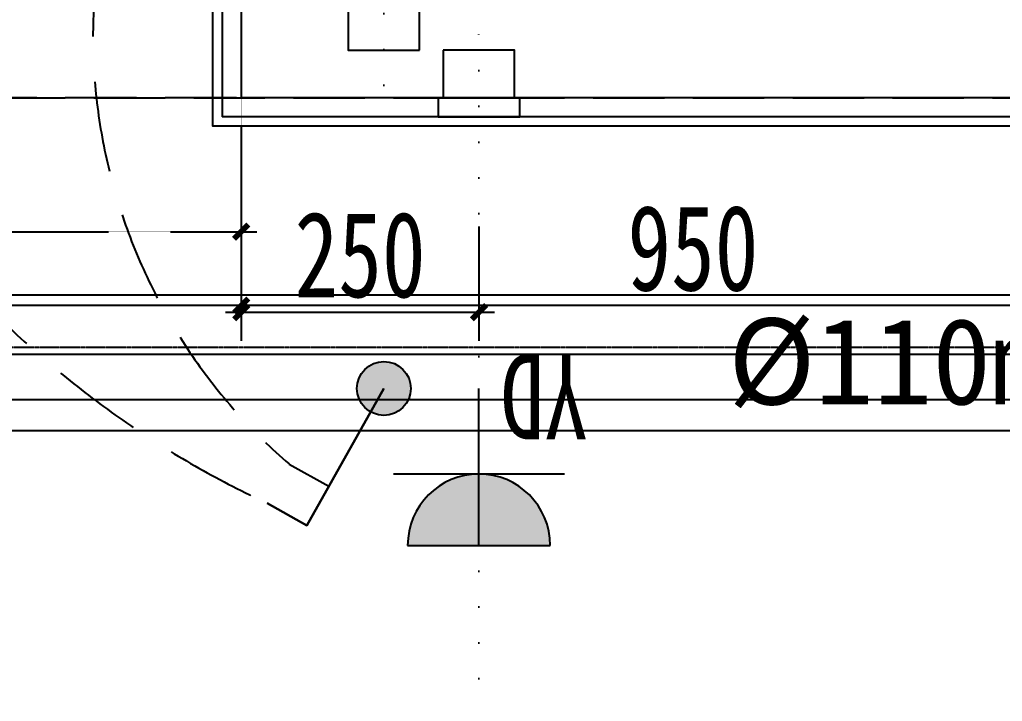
# Model space of a CAD drawing. Header units: millimetres. Extents: x -297 to 39764, y -29258 to 20315.
# Drawn here: x 11729 to 12762, y -19277 to -18560 of the extents above; entities that cross this region are included whole.
import ezdxf

# ---------------------------------------------------------------- set-up
doc = ezdxf.new("R2010")
doc.units = ezdxf.units.MM
for name, pattern in [('CENTER2', [1.125, 0.75, -0.125, 0.125, -0.125]), ('DASH', [0.35, 0.25, -0.1]), ('DOT2', [0.125, 0, -0.125]), ('HIDDEN', [9.525, 6.35, -3.175])]:
    doc.linetypes.add(name, pattern=pattern)
doc.layers.get('Defpoints').update_dxf_attribs({"color": 250})
for name, color, linetype in [('.-P平面尺寸', 30, 'DASH'), ('.-P建筑梁位', 4, 'Continuous'), ('.P-墙体尺寸标注', 252, 'Continuous'), ('.p-灯具连线', 6, 'Continuous'), ('.P-装饰轮廓', 180, 'Continuous'), ('.PC-天花造型', 163, 'Continuous'), ('.ZD-开关', 43, 'Continuous'), ('.ZD-强电开关', 183, 'Continuous'), ('.ZD-强电插座', 43, 'Continuous'), ('.ZD-插座虚线层', 214, 'DASH'), ('.ZD-点位标注', 252, 'Continuous'), ('.ZT-空调.检修口', 52, 'Continuous'), ('A-Wall', 2, 'Continuous'), ('DUCT-新风中心线', 5, 'CENTER2'), ('DUCT-新风标注', 3, 'Continuous'), ('DUCT-新风管', 3, 'Continuous')]:
    doc.layers.add(name, color=color, linetype=linetype)
doc.styles.add('HZTXT', font='')
doc.styles.add('文字样式', font='', dxfattribs={"width": 0.75})
doc.styles.get('HZTXT').set_extended_font_data('SimSun')
doc.styles.get('文字样式').set_extended_font_data('SimSun')
doc.dimstyles.new('西安1-40（内部尺寸）', dxfattribs={"dimscale": 30, "dimtxt": 3, "dimasz": 0.5, "dimexe": 1, "dimexo": 1, "dimgap": 0.5, "dimtad": 1, "dimdec": 0, "dimrnd": 5, "dimtxsty": '文字样式', "dimblk": 'ARCHTICK', "dimcen": 1, "dimdle": 0.55, "dimclrd": 252, "dimclre": 252, "dimclrt": 30, "dimadec": 0, "dimazin": 0, "dimtfac": 1, "dimtdec": 0, "dimtix": 1, "dimtmove": 2, "dimatfit": 3, "dimfxl": 5, "dimfxlon": 1, "dimarcsym": 0})

# ---------------------------------------------------------------- blocks, each defined once
blk = doc.blocks.new('_ArchTick')
at = {"color": 0, "linetype": 'ByBlock', "const_width": 0.4}
blk.add_lwpolyline([(-0.5, -0.5), (0.5, 0.5)], dxfattribs=at)
blk = doc.blocks.new('*D182')
at = {"layer": '.-P平面尺寸', "color": 252, "lineweight": -2, "transparency": 16777216}
for p, q in [((10861.9, -18632.9), (10861.9, -18812.9)), ((11961.9, -18632.9), (11961.9, -18812.9)), ((10845.4, -18782.9), (11978.4, -18782.9))]:
    blk.add_line(p, q, dxfattribs=at)
at = {"layer": 'Defpoints', "color": 0, "transparency": 16777216}
for p in [(10861.9, -18577.9), (11961.9, -18592.1), (11961.9, -18782.9)]:
    blk.add_point(p, dxfattribs=at)
at = {"layer": '.-P平面尺寸', "color": 252, "lineweight": -2, "transparency": 16777216, "xscale": 15, "yscale": 15, "zscale": 15, "rotation": 180}
blk.add_blockref('_ArchTick', (10861.9, -18782.9), dxfattribs=at)
at = {"layer": '.-P平面尺寸', "color": 252, "lineweight": -2, "transparency": 16777216, "xscale": 15, "yscale": 15, "zscale": 15}
blk.add_blockref('_ArchTick', (11961.9, -18782.9), dxfattribs=at)
at = {"layer": '.-P平面尺寸', "color": 30, "transparency": 16777216, "insert": (11411.9, -18722.9), "char_height": 90, "attachment_point": 5, "style": '文字样式'}
blk.add_mtext('1100', dxfattribs=at)
blk = doc.blocks.new('A$Cd2e37dc6')
at = {"layer": '.-P建筑梁位', "color": 4, "linetype": 'DASH', "ltscale": 300}
blk.add_line((8250, 10878.4), (3900, 10878.4), dxfattribs=at)
blk.add_lwpolyline([(8700, 7978.4), (9700, 7978.4), (9700, 3078.4), (3900, 3078.4), (3900, 7878.4), (3900, 10878.4), (8700, 10878.4), (8700, 7978.4)], dxfattribs=at)
blk = doc.blocks.new('retrrrrrrrr')
at = {"layer": 'DUCT-新风中心线', "color": 250}
blk.add_line((-85575.9643, 16068.7175), (-87916.97887, 16068.7175), dxfattribs=at)
at = {"layer": 'DUCT-新风管', "color": 250}
for p, q in [((-85575.9643, 16123.7175), (-87916.97887, 16123.7175)), ((-87916.97887, 16013.7175), (-85575.9643, 16013.7175))]:
    blk.add_line(p, q, dxfattribs=at)
at = {"layer": 'DUCT-新风标注', "color": 250, "style": 'HZTXT'}
blk.add_text('%%C110mm', height=90.632911, dxfattribs=at).set_placement((-86793.3575, 16008.7175, 3000))
blk = doc.blocks.new('*D691')
at = {"layer": '.P-墙体尺寸标注', "color": 252, "linetype": 'ByBlock', "lineweight": -2, "transparency": 16777216}
for p, q in [((11961.9, -18770.5), (11961.9, -18890.5)), ((12911.9, -18770.5), (12911.9, -18890.5)), ((12928.4, -18860.5), (11945.4, -18860.5))]:
    blk.add_line(p, q, dxfattribs=at)
at = {"layer": 'Defpoints', "color": 0, "linetype": 'ByBlock', "transparency": 16777216}
for p in [(11961.9, -18642.1), (12911.9, -18641.8), (11961.9, -18860.5)]:
    blk.add_point(p, dxfattribs=at)
at = {"layer": '.P-墙体尺寸标注', "color": 252, "linetype": 'ByBlock', "lineweight": -2, "transparency": 16777216, "xscale": 15, "yscale": 15, "zscale": 15, "rotation": 180}
blk.add_blockref('_ArchTick', (11961.9, -18860.5), dxfattribs=at)
at = {"layer": '.P-墙体尺寸标注', "color": 252, "linetype": 'ByBlock', "lineweight": -2, "transparency": 16777216, "xscale": 15, "yscale": 15, "zscale": 15}
blk.add_blockref('_ArchTick', (12911.9, -18860.5), dxfattribs=at)
at = {"layer": '.P-墙体尺寸标注', "color": 30, "linetype": 'ByBlock', "transparency": 16777216, "insert": (12436.9, -18800.5), "char_height": 90, "attachment_point": 5, "style": '文字样式'}
blk.add_mtext('950', dxfattribs=at)
blk = doc.blocks.new('*D692')
at = {"layer": '.P-墙体尺寸标注', "color": 252, "linetype": 'ByBlock', "lineweight": -2, "transparency": 16777216}
for p, q in [((10861.9, -18770.5), (10861.9, -18890.5)), ((11961.9, -18770.5), (11961.9, -18890.5)), ((11978.4, -18860.5), (10845.4, -18860.5))]:
    blk.add_line(p, q, dxfattribs=at)
at = {"layer": 'Defpoints', "color": 0, "linetype": 'ByBlock', "transparency": 16777216}
for p in [(10861.9, -18542.1), (11961.9, -18642.1), (10861.9, -18860.5)]:
    blk.add_point(p, dxfattribs=at)
at = {"layer": '.P-墙体尺寸标注', "color": 252, "linetype": 'ByBlock', "lineweight": -2, "transparency": 16777216, "xscale": 15, "yscale": 15, "zscale": 15, "rotation": 180}
blk.add_blockref('_ArchTick', (10861.9, -18860.5), dxfattribs=at)
at = {"layer": '.P-墙体尺寸标注', "color": 252, "linetype": 'ByBlock', "lineweight": -2, "transparency": 16777216, "xscale": 15, "yscale": 15, "zscale": 15}
blk.add_blockref('_ArchTick', (11961.9, -18860.5), dxfattribs=at)
at = {"layer": '.P-墙体尺寸标注', "color": 30, "linetype": 'ByBlock', "transparency": 16777216, "insert": (11411.9, -18800.5), "char_height": 90, "attachment_point": 5, "style": '文字样式'}
blk.add_mtext('1100', dxfattribs=at)
blk = doc.blocks.new('2312')
at = {"layer": '.ZD-强电开关', "color": 6, "linetype": 'ByBlock', "ltscale": 0.1}
for points in [[(-50, 43), (-50, -43), (-70, -43), (-70, 43)], [(0, -37.5), (-50, -37.5), (-50, 37.5), (0, 37.5)]]:
    blk.add_lwpolyline(points, close=True, dxfattribs=at)
blk = doc.blocks.new('双联开关')
blk.add_hatch(color=256).paths.add_polyline_path([(-59.6, 6.5, 1), (59.6, -6.5, 1)])
for p, q in [((272.9, 219.1), (0, 0)), ((336.3, 140.2), (272.9, 219.1))]:
    blk.add_line(p, q)
for points in [[(0, 0), (272.9, 219.1), (336.3, 140.2)], [(258.3, 77.6), (194.9, 156.5)]]:
    blk.add_lwpolyline(points)
blk.add_circle((0, 0), 60)
blk = doc.blocks.new('*D1030')
at = {"layer": '.ZD-点位标注', "color": 252, "linetype": 'ByBlock', "lineweight": -2, "transparency": 16777216}
for p, q in [((11961.9, -18777.5), (11961.9, -18897.5)), ((12211.9, -18777.5), (12211.9, -18897.5)), ((11945.4, -18867.5), (12228.4, -18867.5))]:
    blk.add_line(p, q, dxfattribs=at)
at = {"layer": 'Defpoints', "color": 0, "linetype": 'ByBlock', "transparency": 16777216}
for p in [(11961.9, -18642.1), (12211.9, -18662.1), (12211.9, -18867.5)]:
    blk.add_point(p, dxfattribs=at)
at = {"layer": '.ZD-点位标注', "color": 252, "linetype": 'ByBlock', "lineweight": -2, "transparency": 16777216, "xscale": 15, "yscale": 15, "zscale": 15, "rotation": 180}
blk.add_blockref('_ArchTick', (11961.9, -18867.5), dxfattribs=at)
at = {"layer": '.ZD-点位标注', "color": 252, "linetype": 'ByBlock', "lineweight": -2, "transparency": 16777216, "xscale": 15, "yscale": 15, "zscale": 15}
blk.add_blockref('_ArchTick', (12211.9, -18867.5), dxfattribs=at)
at = {"layer": '.ZD-点位标注', "color": 30, "linetype": 'ByBlock', "transparency": 16777216, "insert": (12086.9, -18807.5), "char_height": 90, "attachment_point": 5, "style": '文字样式'}
blk.add_mtext('250', dxfattribs=at)
blk = doc.blocks.new('墙面强电插座')
at = {"linetype": 'ByBlock'}
h = blk.add_hatch(color=256, dxfattribs=at)
h.dxf.hatch_style = 1
h.paths.add_polyline_path([(0, 120, 0.414214), (100, 220), (0, 220)])
h.paths.add_polyline_path([(0, 220), (-100, 220, 0.414214), (0, 120)])
blk.add_line((100, 220), (-100, 220), dxfattribs=at)
for p, q in [((0, 220), (0, 0)), ((-120, 120), (120, 120))]:
    blk.add_line(p, q)
at = {"const_width": 2}
for points in [[(0, 0), (0, 220)], [(-120, 120), (120, 120)]]:
    blk.add_lwpolyline(points, dxfattribs=at)
at = {"linetype": 'ByBlock'}
blk.add_arc((0, 220), 100, 180, 0, dxfattribs=at)
blk = doc.blocks.new('夜灯插座')
at = {"layer": '.ZD-强电插座', "xscale": -0.75, "yscale": 0.75, "zscale": 0.75}
blk.add_blockref('墙面强电插座', (240618.7, 62241.5), dxfattribs=at)
at = {"layer": '.ZD-强电插座', "style": '文字样式', "width": 0.75}
blk.add_attdef('YD', (240644, 62232.5), '', height=90, dxfattribs=at)

msp = doc.modelspace()

# ---------------------------------------------------------------- linework, layer by layer
at = {"layer": '.p-灯具连线', "color": 6, "linetype": 'HIDDEN', "ltscale": 15}
for points in [[(11411.9, -18042.1, 0.322384), (11989.1, -19068.3, 2.593445)], [(12541.9, -18042.1, -0.358888), (12141.9, -18042.1, 0.540106), (12012.3, -19027.1, -0.798162)]]:
    msp.add_lwpolyline(points, format="xyb", dxfattribs=at)
at = {"layer": '.P-装饰轮廓'}
msp.add_line((11941.9, -18522.1), (11941.9, -18662.1), dxfattribs=at)
msp.add_lwpolyline([(12911.9, -18662.1), (11941.9, -18662.1)], dxfattribs=at)
at = {"layer": '.PC-天花造型'}
msp.add_lwpolyline([(16631.9, -26172.1), (16631.9, -22612.1), (16791.9, -22612.1), (16791.9, -22962.1), (18531.9, -22962.1), (18531.9, -22612.1), (19731.9, -22612.1), (19731.9, -21572.1), (15631.9, -21572.1), (15631.9, -18672.1), (11931.9, -18672.1), (11931.9, -18512.1), (12581.9, -18512.1), (12581.9, -17572.1), (10891.9, -17572.1), (10891.9, -26172.1)], dxfattribs=at)
msp.add_lwpolyline([(11131.9, -21572.1), (15391.9, -21572.1), (15391.9, -18912.1), (11131.9, -18912.1)], close=True, dxfattribs=at)
at = {"layer": '.PC-天花造型', "color": 75}
msp.add_lwpolyline([(11211.9, -21492.1), (15311.9, -21492.1), (15311.9, -18992.1), (11211.9, -18992.1)], close=True, dxfattribs=at)
at = {"layer": '.ZD-强电开关', "color": 1}
msp.add_lwpolyline([(12211.9, -18662.1, 0, 25, 0), (12211.9, -18762.1, 0, 0, 0), (12211.9, -18947.7, 0, 0, 0), (12111.9, -18947.7, 0, 0, 0)], format="xyseb", dxfattribs=at)
at = {"layer": '.ZD-插座虚线层', "linetype": 'DOT2', "ltscale": 300}
for p, q in [((12111.9, -18628.8), (12111.9, -18101.6)), ((12211.9, -19365.4), (12211.9, -18561.3))]:
    msp.add_line(p, q, dxfattribs=at)
at = {"layer": 'A-Wall', "color": 7}
for p in [(11961.9, -18542.1), (12811.9, -18642.1)]:
    msp.add_line(p, (11961.9, -18642.1), dxfattribs=at)

# ---------------------------------------------------------------- block references
at = {"layer": '.-P建筑梁位'}
msp.add_blockref('A$Cd2e37dc6', (6961.9, -29520.5, 0), dxfattribs=at)
at = {"layer": '.ZD-开关', "color": 4, "linetype": 'ByBlock', "xscale": -1, "rotation": 90}
msp.add_blockref('2312', (12111.9, -18592.1), dxfattribs=at)
at = {"layer": '.ZD-强电开关', "color": 4, "linetype": 'ByBlock', "xscale": -1, "rotation": 270}
msp.add_blockref('2312', (12211.9, -18592.1, 0), dxfattribs=at)
at = {"layer": '.ZD-强电开关', "color": 53, "xscale": 0.4724409495661746, "yscale": 0.4724409495661746, "zscale": 0.4724409495661746, "rotation": 201.864143797124}
msp.add_blockref('双联开关', (12111.9, -18947.7), dxfattribs=at)
at = {"layer": '.ZD-强电插座', "extrusion": (0, 0, -1)}
ref = msp.add_blockref('夜灯插座', (228406.8, 43293.8), dxfattribs=dict(at, zscale=-1, rotation=180))
ref.add_attrib('YD', 'YD', (12326.5, -18911.3), dxfattribs={"height": 90, "style": '文字样式', "text_generation_flag": 6, "width": 0.75})
at = {"layer": '.ZT-空调.检修口', "color": 0}
msp.add_blockref('retrrrrrrrr', (99267.3, -34973.2), dxfattribs=at)

# ---------------------------------------------------------------- dimensions: what is measured, and where the dimension line sits
at = {"layer": '.-P平面尺寸'}
dim = msp.add_linear_dim(base=(11961.9, -18782.9), p1=(10861.9, -18577.9), p2=(11961.9, -18592.1), dimstyle='西安1-40（内部尺寸）', dxfattribs=at)
dim.commit()
dim.dimension.update_dxf_attribs({"geometry": '*D182', "text_midpoint": (11411.9, -18722.9)})
at = {"layer": '.P-墙体尺寸标注', "color": 1, "linetype": 'ByBlock'}
for base, p1, p2, picture, middle in [((10861.9, -18860.5), (11961.9, -18642.1), (10861.9, -18542.1), '*D692', (11411.9, -18800.5)), ((11961.9, -18860.5), (12911.9, -18641.8), (11961.9, -18642.1), '*D691', (12436.9, -18800.5))]:
    dim = msp.add_linear_dim(base=base, p1=p1, p2=p2, dimstyle='西安1-40（内部尺寸）', override={"dimfxl": 3}, dxfattribs=at)
    dim.commit()
    dim.dimension.update_dxf_attribs({"geometry": picture, "text_midpoint": middle})
at = {"layer": '.ZD-点位标注', "color": 1, "linetype": 'ByBlock'}
dim = msp.add_linear_dim(base=(12211.9, -18867.5), p1=(11961.9, -18642.1), p2=(12211.9, -18662.1), dimstyle='西安1-40（内部尺寸）', override={"dimfxl": 3}, dxfattribs=at)
dim.commit()
dim.dimension.update_dxf_attribs({"geometry": '*D1030', "text_midpoint": (12086.9, -18807.5)})

doc.saveas('drawing.dxf')
